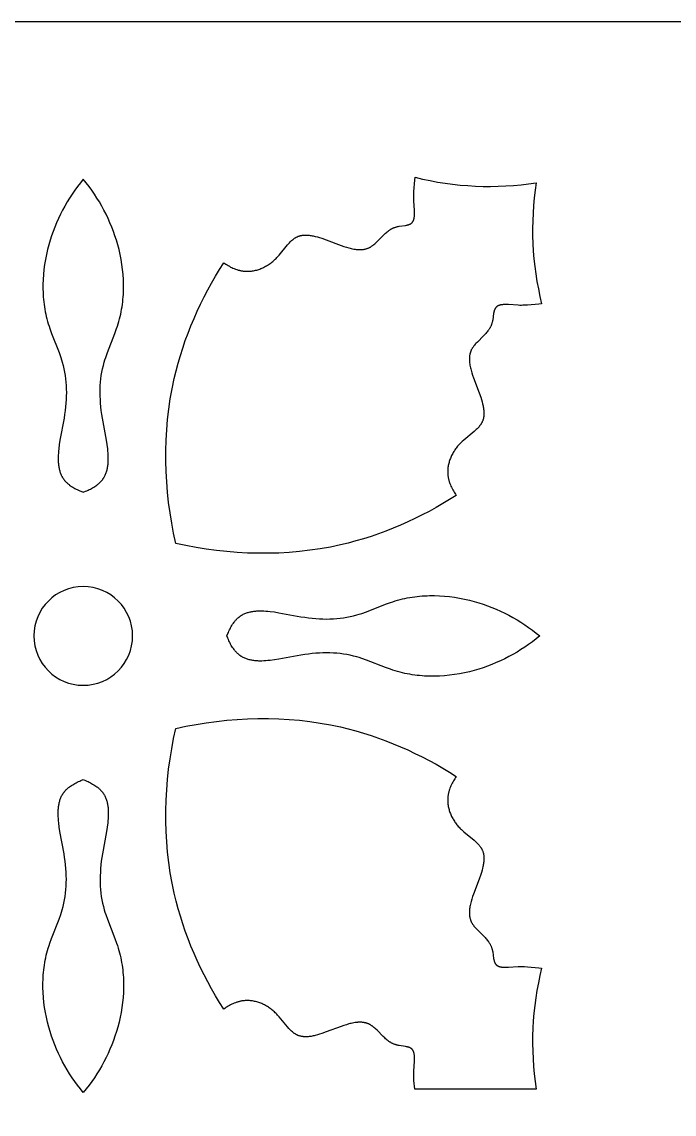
# Model space of a CAD drawing. Extents: x 198 to 1143, y 157 to 1987.
# Drawn here: x 304.2 to 430.2, y 1776.6 to 1987.4 of the extents above; entities that cross this region are included whole.
import ezdxf

# ---------------------------------------------------------------- set-up
doc = ezdxf.new("R2010")
doc.units = 0
doc.layers.get('0').update_dxf_attribs({"linetype": 'CONTINUOUS'})

msp = doc.modelspace()

# ---------------------------------------------------------------- linework, layer by layer
for points in [[(197.57, 156.9), (1142.56, 156.9), (1142.56, 1987.4), (197.57, 1987.4)], [(316.09, 1896.63), (316.55, 1896.81), (316.78, 1896.91), (317.01, 1897.01), (317.24, 1897.12), (317.46, 1897.23), (317.69, 1897.35), (317.9, 1897.47), (318.12, 1897.6), (318.33, 1897.73), (318.53, 1897.87), (318.73, 1898.01), (318.83, 1898.09), (318.92, 1898.16), (319.01, 1898.24), (319.1, 1898.31), (319.19, 1898.39), (319.28, 1898.47), (319.36, 1898.55), (319.44, 1898.64), (319.5, 1898.7), (319.56, 1898.77), (319.62, 1898.83), (319.68, 1898.9), (319.74, 1898.97), (319.79, 1899.04), (319.84, 1899.11), (319.9, 1899.18), (319.95, 1899.26), (319.99, 1899.33), (320.04, 1899.4), (320.09, 1899.48), (320.13, 1899.55), (320.17, 1899.63), (320.26, 1899.78), (320.33, 1899.94), (320.4, 1900.1), (320.47, 1900.26), (320.53, 1900.42), (320.59, 1900.59), (320.64, 1900.76), (320.69, 1900.93), (320.73, 1901.1), (320.77, 1901.28), (320.8, 1901.46), (320.83, 1901.64), (320.86, 1901.82), (320.88, 1902.01), (320.9, 1902.19), (320.91, 1902.38), (320.92, 1902.57), (320.93, 1902.76), (320.93, 1902.96), (320.93, 1903.35), (320.92, 1903.75), (320.9, 1904.15), (320.86, 1904.56), (320.82, 1904.97), (320.71, 1905.81), (320.58, 1906.65), (319.79, 1910.92), (319.68, 1911.65), (319.58, 1912.38), (319.5, 1913.09), (319.44, 1913.79), (319.39, 1914.49), (319.36, 1915.18), (319.35, 1915.86), (319.36, 1916.53), (319.38, 1917.2), (319.43, 1917.86), (319.5, 1918.51), (319.58, 1919.16), (319.69, 1919.81), (319.82, 1920.45), (319.97, 1921.09), (320.14, 1921.73), (320.28, 1922.19), (320.43, 1922.65), (320.75, 1923.57), (322.19, 1927.25), (322.53, 1928.19), (322.69, 1928.66), (322.84, 1929.13), (322.98, 1929.59), (323.1, 1930.06), (323.22, 1930.52), (323.32, 1930.99), (323.42, 1931.46), (323.5, 1931.93), (323.58, 1932.41), (323.65, 1932.88), (323.71, 1933.36), (323.76, 1933.84), (323.8, 1934.32), (323.83, 1934.8), (323.85, 1935.28), (323.87, 1935.76), (323.87, 1936.25), (323.87, 1936.73), (323.84, 1937.7), (323.78, 1938.66), (323.68, 1939.63), (323.56, 1940.59), (323.4, 1941.55), (323.21, 1942.5), (323, 1943.45), (322.75, 1944.38), (322.5, 1945.25), (322.22, 1946.11), (321.92, 1946.97), (321.6, 1947.81), (321.25, 1948.64), (320.88, 1949.46), (320.49, 1950.28), (320.08, 1951.08), (319.65, 1951.86), (319.2, 1952.64), (318.72, 1953.4), (318.23, 1954.15), (317.72, 1954.89), (317.2, 1955.61), (316.65, 1956.32), (316.09, 1957.02), (315.53, 1956.32), (314.98, 1955.61), (314.45, 1954.89), (313.95, 1954.15), (313.45, 1953.4), (312.98, 1952.64), (312.53, 1951.86), (312.1, 1951.08), (311.69, 1950.28), (311.3, 1949.46), (310.93, 1948.64), (310.58, 1947.81), (310.26, 1946.97), (309.96, 1946.11), (309.68, 1945.25), (309.43, 1944.38), (309.18, 1943.45), (308.97, 1942.5), (308.78, 1941.55), (308.62, 1940.59), (308.49, 1939.63), (308.4, 1938.66), (308.34, 1937.7), (308.31, 1936.73), (308.3, 1936.25), (308.31, 1935.76), (308.33, 1935.28), (308.35, 1934.8), (308.38, 1934.32), (308.42, 1933.84), (308.47, 1933.36), (308.53, 1932.88), (308.6, 1932.41), (308.68, 1931.93), (308.76, 1931.46), (308.86, 1930.99), (308.96, 1930.52), (309.08, 1930.06), (309.2, 1929.59), (309.34, 1929.13), (309.49, 1928.66), (309.65, 1928.19), (309.99, 1927.25), (311.43, 1923.57), (311.75, 1922.65), (311.9, 1922.19), (312.04, 1921.73), (312.21, 1921.09), (312.36, 1920.45), (312.49, 1919.81), (312.6, 1919.16), (312.68, 1918.51), (312.75, 1917.86), (312.8, 1917.2), (312.82, 1916.53), (312.83, 1915.86), (312.82, 1915.18), (312.79, 1914.49), (312.74, 1913.79), (312.68, 1913.09), (312.6, 1912.38), (312.5, 1911.65), (312.39, 1910.92), (311.6, 1906.65), (311.47, 1905.81), (311.36, 1904.97), (311.32, 1904.56), (311.28, 1904.15), (311.26, 1903.75), (311.25, 1903.35), (311.24, 1902.96), (311.25, 1902.76), (311.26, 1902.57), (311.27, 1902.38), (311.28, 1902.19), (311.3, 1902.01), (311.32, 1901.82), (311.35, 1901.64), (311.38, 1901.46), (311.41, 1901.28), (311.45, 1901.1), (311.49, 1900.93), (311.54, 1900.76), (311.59, 1900.59), (311.65, 1900.42), (311.71, 1900.26), (311.78, 1900.1), (311.85, 1899.94), (311.92, 1899.78), (312, 1899.63), (312.05, 1899.55), (312.09, 1899.48), (312.14, 1899.4), (312.19, 1899.33), (312.23, 1899.26), (312.28, 1899.18), (312.34, 1899.11), (312.39, 1899.04), (312.44, 1898.97), (312.5, 1898.9), (312.56, 1898.83), (312.61, 1898.77), (312.67, 1898.7), (312.74, 1898.64), (312.82, 1898.55), (312.9, 1898.47), (312.99, 1898.39), (313.08, 1898.31), (313.17, 1898.24), (313.26, 1898.16), (313.35, 1898.09), (313.45, 1898.01), (313.65, 1897.87), (313.85, 1897.73), (314.06, 1897.6), (314.28, 1897.47), (314.49, 1897.35), (314.72, 1897.23), (314.94, 1897.12), (315.17, 1897.01), (315.4, 1896.91), (315.63, 1896.81)], [(343.83, 1868.89), (344.01, 1869.35), (344.11, 1869.58), (344.21, 1869.81), (344.32, 1870.04), (344.43, 1870.26), (344.55, 1870.48), (344.67, 1870.7), (344.8, 1870.92), (344.93, 1871.13), (345.07, 1871.33), (345.21, 1871.53), (345.29, 1871.63), (345.36, 1871.72), (345.44, 1871.81), (345.51, 1871.9), (345.59, 1871.99), (345.67, 1872.08), (345.75, 1872.16), (345.84, 1872.24), (345.9, 1872.3), (345.97, 1872.36), (346.04, 1872.42), (346.1, 1872.48), (346.17, 1872.54), (346.24, 1872.59), (346.31, 1872.64), (346.38, 1872.7), (346.46, 1872.75), (346.53, 1872.79), (346.6, 1872.84), (346.68, 1872.89), (346.75, 1872.93), (346.83, 1872.97), (346.98, 1873.06), (347.14, 1873.13), (347.3, 1873.2), (347.46, 1873.27), (347.62, 1873.33), (347.79, 1873.39), (347.96, 1873.44), (348.13, 1873.49), (348.3, 1873.53), (348.48, 1873.57), (348.66, 1873.6), (348.84, 1873.63), (349.02, 1873.66), (349.21, 1873.68), (349.39, 1873.7), (349.58, 1873.71), (349.77, 1873.72), (349.96, 1873.73), (350.16, 1873.73), (350.55, 1873.73), (350.95, 1873.72), (351.35, 1873.7), (351.76, 1873.66), (352.17, 1873.62), (353.01, 1873.51), (353.86, 1873.37), (358.12, 1872.59), (358.85, 1872.48), (359.58, 1872.38), (360.29, 1872.3), (360.99, 1872.24), (361.69, 1872.19), (362.38, 1872.16), (363.06, 1872.15), (363.73, 1872.16), (364.4, 1872.18), (365.06, 1872.23), (365.71, 1872.3), (366.36, 1872.38), (367.01, 1872.49), (367.65, 1872.62), (368.29, 1872.77), (368.93, 1872.94), (369.39, 1873.08), (369.85, 1873.23), (370.77, 1873.55), (374.45, 1874.99), (375.39, 1875.33), (375.86, 1875.49), (376.33, 1875.64), (376.79, 1875.78), (377.26, 1875.9), (377.72, 1876.02), (378.19, 1876.12), (378.66, 1876.22), (379.13, 1876.3), (379.61, 1876.38), (380.08, 1876.45), (380.56, 1876.51), (381.04, 1876.56), (381.52, 1876.6), (382, 1876.63), (382.48, 1876.65), (382.96, 1876.67), (383.45, 1876.67), (383.93, 1876.67), (384.9, 1876.64), (385.86, 1876.58), (386.83, 1876.48), (387.79, 1876.36), (388.75, 1876.2), (389.7, 1876.01), (390.65, 1875.8), (391.58, 1875.55), (392.45, 1875.3), (393.31, 1875.02), (394.17, 1874.72), (395.01, 1874.4), (395.84, 1874.05), (396.66, 1873.68), (397.48, 1873.29), (398.28, 1872.88), (399.06, 1872.45), (399.84, 1872), (400.6, 1871.52), (401.36, 1871.03), (402.09, 1870.52), (402.82, 1870), (403.52, 1869.45), (404.22, 1868.89), (403.52, 1868.33), (402.82, 1867.78), (402.09, 1867.25), (401.36, 1866.74), (400.6, 1866.25), (399.84, 1865.78), (399.06, 1865.33), (398.28, 1864.9), (397.48, 1864.49), (396.66, 1864.1), (395.84, 1863.73), (395.01, 1863.38), (394.17, 1863.06), (393.31, 1862.76), (392.45, 1862.48), (391.58, 1862.23), (390.65, 1861.98), (389.7, 1861.76), (388.75, 1861.58), (387.79, 1861.42), (386.83, 1861.29), (385.86, 1861.2), (384.9, 1861.14), (383.93, 1861.11), (383.45, 1861.1), (382.96, 1861.11), (382.48, 1861.12), (382, 1861.15), (381.52, 1861.18), (381.04, 1861.22), (380.56, 1861.27), (380.08, 1861.33), (379.61, 1861.4), (379.13, 1861.48), (378.66, 1861.56), (378.19, 1861.66), (377.72, 1861.76), (377.26, 1861.88), (376.79, 1862), (376.33, 1862.14), (375.86, 1862.29), (375.39, 1862.45), (374.45, 1862.78), (370.77, 1864.23), (369.85, 1864.55), (369.39, 1864.7), (368.93, 1864.84), (368.29, 1865.01), (367.65, 1865.16), (367.01, 1865.29), (366.36, 1865.4), (365.71, 1865.48), (365.06, 1865.55), (364.4, 1865.59), (363.73, 1865.62), (363.06, 1865.63), (362.38, 1865.62), (361.69, 1865.59), (360.99, 1865.54), (360.29, 1865.48), (359.58, 1865.4), (358.85, 1865.3), (358.12, 1865.19), (353.86, 1864.4), (353.01, 1864.27), (352.17, 1864.16), (351.76, 1864.12), (351.35, 1864.08), (350.95, 1864.06), (350.55, 1864.05), (350.16, 1864.04), (349.96, 1864.05), (349.77, 1864.06), (349.58, 1864.07), (349.39, 1864.08), (349.21, 1864.1), (349.02, 1864.12), (348.84, 1864.15), (348.66, 1864.18), (348.48, 1864.21), (348.3, 1864.25), (348.13, 1864.29), (347.96, 1864.34), (347.79, 1864.39), (347.62, 1864.45), (347.46, 1864.51), (347.3, 1864.57), (347.14, 1864.65), (346.98, 1864.72), (346.83, 1864.8), (346.75, 1864.85), (346.68, 1864.89), (346.6, 1864.94), (346.53, 1864.98), (346.46, 1865.03), (346.38, 1865.08), (346.31, 1865.13), (346.24, 1865.19), (346.17, 1865.24), (346.1, 1865.3), (346.04, 1865.36), (345.97, 1865.41), (345.9, 1865.47), (345.84, 1865.54), (345.75, 1865.62), (345.67, 1865.7), (345.59, 1865.79), (345.51, 1865.87), (345.44, 1865.97), (345.36, 1866.06), (345.29, 1866.15), (345.21, 1866.25), (345.07, 1866.45), (344.93, 1866.65), (344.8, 1866.86), (344.67, 1867.07), (344.55, 1867.29), (344.43, 1867.52), (344.32, 1867.74), (344.21, 1867.97), (344.11, 1868.2), (344.01, 1868.43)], [(316.09, 1841.15), (316.55, 1840.97), (316.78, 1840.87), (317.01, 1840.77), (317.24, 1840.66), (317.46, 1840.55), (317.69, 1840.43), (317.9, 1840.31), (318.12, 1840.18), (318.33, 1840.05), (318.53, 1839.91), (318.73, 1839.77), (318.83, 1839.69), (318.92, 1839.62), (319.01, 1839.54), (319.1, 1839.47), (319.19, 1839.39), (319.28, 1839.31), (319.36, 1839.23), (319.44, 1839.14), (319.5, 1839.08), (319.56, 1839.01), (319.62, 1838.94), (319.68, 1838.88), (319.74, 1838.81), (319.79, 1838.74), (319.84, 1838.67), (319.9, 1838.59), (319.95, 1838.52), (319.99, 1838.45), (320.04, 1838.38), (320.09, 1838.3), (320.13, 1838.23), (320.17, 1838.15), (320.26, 1838), (320.33, 1837.84), (320.4, 1837.68), (320.47, 1837.52), (320.53, 1837.36), (320.59, 1837.19), (320.64, 1837.02), (320.69, 1836.85), (320.73, 1836.67), (320.77, 1836.5), (320.8, 1836.32), (320.83, 1836.14), (320.86, 1835.96), (320.88, 1835.77), (320.9, 1835.59), (320.91, 1835.4), (320.92, 1835.21), (320.93, 1835.02), (320.93, 1834.82), (320.93, 1834.43), (320.92, 1834.03), (320.9, 1833.63), (320.86, 1833.22), (320.82, 1832.81), (320.71, 1831.97), (320.58, 1831.12), (319.79, 1826.86), (319.68, 1826.13), (319.58, 1825.4), (319.5, 1824.69), (319.44, 1823.99), (319.39, 1823.29), (319.36, 1822.6), (319.35, 1821.92), (319.36, 1821.25), (319.38, 1820.58), (319.43, 1819.92), (319.5, 1819.27), (319.58, 1818.61), (319.69, 1817.97), (319.82, 1817.33), (319.97, 1816.69), (320.14, 1816.05), (320.28, 1815.59), (320.43, 1815.13), (320.75, 1814.21), (322.19, 1810.52), (322.53, 1809.59), (322.69, 1809.12), (322.84, 1808.65), (322.98, 1808.18), (323.1, 1807.72), (323.22, 1807.26), (323.32, 1806.79), (323.42, 1806.32), (323.5, 1805.84), (323.58, 1805.37), (323.65, 1804.89), (323.71, 1804.42), (323.76, 1803.94), (323.8, 1803.46), (323.83, 1802.98), (323.85, 1802.5), (323.87, 1802.02), (323.87, 1801.53), (323.87, 1801.05), (323.84, 1800.08), (323.78, 1799.12), (323.68, 1798.15), (323.56, 1797.19), (323.4, 1796.23), (323.21, 1795.28), (323, 1794.33), (322.75, 1793.4), (322.5, 1792.53), (322.22, 1791.66), (321.92, 1790.81), (321.6, 1789.97), (321.25, 1789.14), (320.88, 1788.31), (320.49, 1787.5), (320.08, 1786.7), (319.65, 1785.91), (319.2, 1785.14), (318.72, 1784.37), (318.23, 1783.62), (317.72, 1782.89), (317.2, 1782.16), (316.65, 1781.45), (316.09, 1780.76), (315.53, 1781.45), (314.98, 1782.16), (314.45, 1782.89), (313.95, 1783.62), (313.45, 1784.37), (312.98, 1785.14), (312.53, 1785.91), (312.1, 1786.7), (311.69, 1787.5), (311.3, 1788.31), (310.93, 1789.14), (310.58, 1789.97), (310.26, 1790.81), (309.96, 1791.66), (309.68, 1792.53), (309.43, 1793.4), (309.18, 1794.33), (308.97, 1795.28), (308.78, 1796.23), (308.62, 1797.19), (308.49, 1798.15), (308.4, 1799.12), (308.34, 1800.08), (308.31, 1801.05), (308.3, 1801.53), (308.31, 1802.02), (308.33, 1802.5), (308.35, 1802.98), (308.38, 1803.46), (308.42, 1803.94), (308.47, 1804.42), (308.53, 1804.89), (308.6, 1805.37), (308.68, 1805.84), (308.76, 1806.32), (308.86, 1806.79), (308.96, 1807.26), (309.08, 1807.72), (309.2, 1808.18), (309.34, 1808.65), (309.49, 1809.12), (309.65, 1809.59), (309.99, 1810.52), (311.43, 1814.21), (311.75, 1815.13), (311.9, 1815.59), (312.04, 1816.05), (312.21, 1816.69), (312.36, 1817.33), (312.49, 1817.97), (312.6, 1818.61), (312.68, 1819.27), (312.75, 1819.92), (312.8, 1820.58), (312.82, 1821.25), (312.83, 1821.92), (312.82, 1822.6), (312.79, 1823.29), (312.74, 1823.99), (312.68, 1824.69), (312.6, 1825.4), (312.5, 1826.13), (312.39, 1826.86), (311.6, 1831.12), (311.47, 1831.97), (311.36, 1832.81), (311.32, 1833.22), (311.28, 1833.63), (311.26, 1834.03), (311.25, 1834.43), (311.24, 1834.82), (311.25, 1835.02), (311.26, 1835.21), (311.27, 1835.4), (311.28, 1835.59), (311.3, 1835.77), (311.32, 1835.96), (311.35, 1836.14), (311.38, 1836.32), (311.41, 1836.5), (311.45, 1836.67), (311.49, 1836.85), (311.54, 1837.02), (311.59, 1837.19), (311.65, 1837.36), (311.71, 1837.52), (311.78, 1837.68), (311.85, 1837.84), (311.92, 1838), (312, 1838.15), (312.05, 1838.23), (312.09, 1838.3), (312.14, 1838.38), (312.19, 1838.45), (312.23, 1838.52), (312.28, 1838.59), (312.34, 1838.67), (312.39, 1838.74), (312.44, 1838.81), (312.5, 1838.88), (312.56, 1838.94), (312.61, 1839.01), (312.67, 1839.08), (312.74, 1839.14), (312.82, 1839.23), (312.9, 1839.31), (312.99, 1839.39), (313.08, 1839.47), (313.17, 1839.54), (313.26, 1839.62), (313.35, 1839.69), (313.45, 1839.77), (313.65, 1839.91), (313.85, 1840.05), (314.06, 1840.18), (314.28, 1840.31), (314.49, 1840.43), (314.72, 1840.55), (314.94, 1840.66), (315.17, 1840.77), (315.4, 1840.87), (315.63, 1840.97)]]:
    msp.add_lwpolyline(points, close=True)
for points in [[(403.55, 1956.35, 0.099967), (404.6, 1932.97), (404.04, 1932.94), (401.85, 1932.74), (401.27, 1932.71), (400.98, 1932.7), (400.68, 1932.69), (400.37, 1932.69), (400.06, 1932.7), (398.18, 1932.83), (397.88, 1932.85), (397.58, 1932.85), (397.44, 1932.85), (397.29, 1932.84), (397.15, 1932.83), (397.02, 1932.82), (396.89, 1932.8), (396.82, 1932.79), (396.76, 1932.78), (396.7, 1932.77), (396.63, 1932.76), (396.57, 1932.74), (396.51, 1932.73), (396.46, 1932.71), (396.4, 1932.69), (396.34, 1932.67), (396.29, 1932.65), (396.24, 1932.63), (396.19, 1932.6), (396.16, 1932.59), (396.14, 1932.58), (396.11, 1932.56), (396.09, 1932.55), (396.06, 1932.54), (396.04, 1932.52), (396.02, 1932.51), (396, 1932.49), (395.97, 1932.48), (395.95, 1932.46), (395.93, 1932.44), (395.91, 1932.43), (395.89, 1932.41), (395.87, 1932.39), (395.85, 1932.37), (395.83, 1932.35), (395.81, 1932.33), (395.79, 1932.31), (395.77, 1932.29), (395.76, 1932.27), (395.73, 1932.24), (395.71, 1932.21), (395.69, 1932.18), (395.66, 1932.14), (395.64, 1932.11), (395.62, 1932.08), (395.6, 1932.04), (395.59, 1932), (395.57, 1931.97), (395.55, 1931.93), (395.53, 1931.89), (395.52, 1931.85), (395.5, 1931.81), (395.49, 1931.77), (395.46, 1931.68), (395.43, 1931.59), (395.41, 1931.5), (395.39, 1931.41), (395.37, 1931.32), (395.33, 1931.13), (395.15, 1929.88), (395.11, 1929.67), (395.08, 1929.57), (395.06, 1929.46), (395.03, 1929.36), (395, 1929.26), (394.97, 1929.16), (394.94, 1929.05), (394.9, 1928.95), (394.86, 1928.85), (394.82, 1928.75), (394.77, 1928.66), (394.73, 1928.56), (394.68, 1928.47), (394.63, 1928.37), (394.58, 1928.28), (394.52, 1928.19), (394.46, 1928.1), (394.41, 1928.01), (394.35, 1927.92), (394.22, 1927.75), (394.09, 1927.58), (393.96, 1927.42), (393.82, 1927.26), (393.68, 1927.1), (393.39, 1926.79), (392.19, 1925.61), (391.92, 1925.32), (391.78, 1925.17), (391.65, 1925.02), (391.53, 1924.88), (391.41, 1924.72), (391.36, 1924.65), (391.3, 1924.57), (391.25, 1924.49), (391.2, 1924.42), (391.15, 1924.34), (391.11, 1924.26), (391.07, 1924.18), (391.02, 1924.1), (390.98, 1924), (390.94, 1923.91), (390.9, 1923.81), (390.86, 1923.71), (390.83, 1923.62), (390.8, 1923.52), (390.77, 1923.42), (390.75, 1923.32), (390.73, 1923.21), (390.71, 1923.11), (390.69, 1923.01), (390.68, 1922.9), (390.67, 1922.8), (390.66, 1922.69), (390.65, 1922.58), (390.65, 1922.48), (390.64, 1922.37), (390.64, 1922.26), (390.65, 1922.15), (390.65, 1922.04), (390.66, 1921.92), (390.67, 1921.81), (390.69, 1921.58), (390.72, 1921.36), (390.76, 1921.12), (390.8, 1920.89), (390.86, 1920.65), (390.91, 1920.41), (390.98, 1920.17), (391.12, 1919.69), (391.27, 1919.19), (391.45, 1918.7), (392.53, 1915.81), (392.83, 1914.95), (392.97, 1914.52), (393.09, 1914.1), (393.2, 1913.69), (393.25, 1913.48), (393.3, 1913.28), (393.33, 1913.08), (393.37, 1912.88), (393.4, 1912.68), (393.42, 1912.48), (393.44, 1912.29), (393.45, 1912.1), (393.46, 1911.91), (393.46, 1911.81), (393.45, 1911.72), (393.45, 1911.63), (393.45, 1911.53), (393.44, 1911.44), (393.43, 1911.35), (393.42, 1911.26), (393.41, 1911.17), (393.39, 1911.09), (393.38, 1911), (393.36, 1910.91), (393.34, 1910.83), (393.32, 1910.74), (393.29, 1910.66), (393.27, 1910.57), (393.24, 1910.49), (393.21, 1910.41), (393.18, 1910.33), (393.14, 1910.25), (393.1, 1910.17), (393.06, 1910.09), (393.02, 1910.01), (392.98, 1909.94), (392.93, 1909.86), (392.89, 1909.78), (392.84, 1909.71), (392.79, 1909.64), (392.73, 1909.56), (392.68, 1909.49), (392.62, 1909.42), (392.51, 1909.27), (392.38, 1909.13), (392.25, 1908.99), (392.12, 1908.86), (391.98, 1908.72), (391.84, 1908.59), (391.54, 1908.32), (389.59, 1906.7), (389.27, 1906.41), (389.11, 1906.27), (388.96, 1906.12), (388.8, 1905.96), (388.66, 1905.81), (388.51, 1905.65), (388.37, 1905.49), (388.24, 1905.32), (388.11, 1905.15), (387.98, 1904.98), (387.86, 1904.81), (387.74, 1904.64), (387.63, 1904.46), (387.52, 1904.28), (387.42, 1904.09), (387.32, 1903.91), (387.22, 1903.72), (387.14, 1903.54), (387.05, 1903.35), (386.97, 1903.15), (386.9, 1902.96), (386.83, 1902.77), (386.77, 1902.57), (386.71, 1902.38), (386.66, 1902.18), (386.62, 1901.98), (386.58, 1901.78), (386.54, 1901.58), (386.51, 1901.38), (386.49, 1901.18), (386.47, 1900.98), (386.46, 1900.78), (386.46, 1900.58), (386.46, 1900.38), (386.47, 1900.18), (386.48, 1899.98), (386.51, 1899.78), (386.52, 1899.66), (386.54, 1899.53), (386.56, 1899.4), (386.59, 1899.28), (386.62, 1899.15), (386.65, 1899.03), (386.68, 1898.9), (386.71, 1898.78), (386.75, 1898.65), (386.79, 1898.53), (386.87, 1898.28), (386.97, 1898.04), (387.07, 1897.8), (387.18, 1897.57), (387.29, 1897.33), (387.42, 1897.1), (387.55, 1896.88), (387.68, 1896.66), (387.82, 1896.44), (387.97, 1896.23), (388.12, 1896.02), (386.83, 1895.21), (385.53, 1894.43), (384.2, 1893.67), (382.87, 1892.93), (381.51, 1892.23), (380.14, 1891.55), (378.76, 1890.9), (377.36, 1890.28), (375.95, 1889.69), (374.53, 1889.12), (373.1, 1888.6), (371.65, 1888.1), (370.19, 1887.64), (368.72, 1887.21), (367.25, 1886.82), (365.76, 1886.46), (363.8, 1886.05), (361.83, 1885.7), (359.84, 1885.41), (357.85, 1885.18), (355.85, 1885.01), (353.85, 1884.89), (351.84, 1884.84), (349.83, 1884.84), (347.82, 1884.89), (345.81, 1885), (343.81, 1885.17), (341.82, 1885.38), (339.83, 1885.65), (337.86, 1885.97), (335.9, 1886.33), (333.95, 1886.75), (333.53, 1888.7), (333.17, 1890.66), (332.85, 1892.63), (332.58, 1894.62), (332.37, 1896.61), (332.2, 1898.61), (332.09, 1900.62), (332.04, 1902.63), (332.04, 1904.64), (332.09, 1906.65), (332.21, 1908.65), (332.38, 1910.65), (332.61, 1912.64), (332.9, 1914.63), (333.25, 1916.6), (333.66, 1918.56), (334.02, 1920.05), (334.41, 1921.52), (334.84, 1922.99), (335.3, 1924.45), (335.8, 1925.9), (336.33, 1927.33), (336.89, 1928.75), (337.48, 1930.16), (338.1, 1931.56), (338.75, 1932.94), (339.43, 1934.31), (340.13, 1935.67), (340.87, 1937), (341.63, 1938.33), (342.41, 1939.63), (343.22, 1940.92), (343.43, 1940.77), (343.64, 1940.62), (343.86, 1940.48), (344.08, 1940.35), (344.3, 1940.22), (344.53, 1940.09), (344.77, 1939.98), (345, 1939.87), (345.24, 1939.77), (345.49, 1939.67), (345.73, 1939.59), (345.85, 1939.55), (345.98, 1939.51), (346.1, 1939.48), (346.23, 1939.45), (346.35, 1939.42), (346.48, 1939.39), (346.6, 1939.36), (346.73, 1939.34), (346.86, 1939.32), (346.98, 1939.31), (347.18, 1939.28), (347.38, 1939.27), (347.58, 1939.26), (347.78, 1939.26), (347.98, 1939.26), (348.18, 1939.27), (348.38, 1939.29), (348.58, 1939.31), (348.78, 1939.34), (348.98, 1939.37), (349.18, 1939.41), (349.38, 1939.46), (349.58, 1939.51), (349.77, 1939.57), (349.97, 1939.63), (350.16, 1939.7), (350.35, 1939.77), (350.55, 1939.85), (350.74, 1939.94), (350.92, 1940.02), (351.11, 1940.12), (351.29, 1940.22), (351.48, 1940.32), (351.66, 1940.43), (351.84, 1940.54), (352.01, 1940.66), (352.18, 1940.78), (352.36, 1940.91), (352.52, 1941.04), (352.69, 1941.17), (352.85, 1941.31), (353.01, 1941.46), (353.16, 1941.6), (353.32, 1941.76), (353.47, 1941.91), (353.61, 1942.07), (353.9, 1942.39), (355.52, 1944.34), (355.79, 1944.64), (355.92, 1944.78), (356.06, 1944.92), (356.2, 1945.05), (356.33, 1945.18), (356.47, 1945.31), (356.62, 1945.42), (356.69, 1945.48), (356.76, 1945.53), (356.84, 1945.59), (356.91, 1945.64), (356.98, 1945.69), (357.06, 1945.73), (357.14, 1945.78), (357.21, 1945.82), (357.29, 1945.86), (357.37, 1945.9), (357.45, 1945.94), (357.53, 1945.97), (357.61, 1946.01), (357.69, 1946.04), (357.77, 1946.07), (357.86, 1946.09), (357.94, 1946.12), (358.03, 1946.14), (358.11, 1946.16), (358.2, 1946.18), (358.29, 1946.19), (358.37, 1946.21), (358.46, 1946.22), (358.55, 1946.23), (358.64, 1946.24), (358.74, 1946.25), (358.83, 1946.25), (358.92, 1946.25), (359.01, 1946.26), (359.11, 1946.26), (359.3, 1946.25), (359.49, 1946.24), (359.68, 1946.22), (359.88, 1946.2), (360.08, 1946.17), (360.28, 1946.13), (360.48, 1946.09), (360.68, 1946.05), (360.89, 1946), (361.3, 1945.89), (361.72, 1945.77), (362.15, 1945.63), (363.01, 1945.33), (365.9, 1944.25), (366.39, 1944.07), (366.89, 1943.92), (367.37, 1943.78), (367.61, 1943.71), (367.85, 1943.66), (368.09, 1943.6), (368.32, 1943.56), (368.56, 1943.52), (368.79, 1943.49), (369.01, 1943.47), (369.12, 1943.46), (369.24, 1943.45), (369.35, 1943.45), (369.46, 1943.44), (369.57, 1943.44), (369.68, 1943.44), (369.78, 1943.45), (369.89, 1943.46), (370, 1943.46), (370.1, 1943.48), (370.21, 1943.49), (370.31, 1943.51), (370.41, 1943.53), (370.52, 1943.55), (370.62, 1943.57), (370.72, 1943.6), (370.82, 1943.63), (370.91, 1943.66), (371.01, 1943.7), (371.11, 1943.74), (371.2, 1943.78), (371.3, 1943.82), (371.38, 1943.86), (371.46, 1943.91), (371.54, 1943.95), (371.62, 1944), (371.69, 1944.05), (371.77, 1944.1), (371.85, 1944.16), (371.92, 1944.21), (372.08, 1944.33), (372.22, 1944.45), (372.37, 1944.58), (372.52, 1944.71), (372.81, 1944.99), (373.99, 1946.19), (374.3, 1946.48), (374.46, 1946.62), (374.62, 1946.76), (374.78, 1946.89), (374.95, 1947.02), (375.12, 1947.15), (375.21, 1947.21), (375.3, 1947.26), (375.39, 1947.32), (375.48, 1947.37), (375.57, 1947.43), (375.67, 1947.48), (375.76, 1947.53), (375.86, 1947.57), (375.95, 1947.62), (376.05, 1947.66), (376.15, 1947.7), (376.25, 1947.74), (376.36, 1947.77), (376.46, 1947.8), (376.56, 1947.83), (376.66, 1947.86), (376.77, 1947.88), (376.87, 1947.9), (377.08, 1947.94), (378.33, 1948.13), (378.52, 1948.17), (378.61, 1948.19), (378.71, 1948.21), (378.79, 1948.23), (378.88, 1948.26), (378.97, 1948.29), (379.01, 1948.3), (379.05, 1948.32), (379.09, 1948.33), (379.13, 1948.35), (379.17, 1948.37), (379.2, 1948.38), (379.24, 1948.4), (379.28, 1948.42), (379.31, 1948.44), (379.35, 1948.46), (379.38, 1948.49), (379.41, 1948.51), (379.44, 1948.53), (379.47, 1948.56), (379.49, 1948.57), (379.51, 1948.59), (379.53, 1948.61), (379.55, 1948.63), (379.57, 1948.65), (379.59, 1948.67), (379.61, 1948.69), (379.63, 1948.71), (379.64, 1948.73), (379.66, 1948.75), (379.68, 1948.77), (379.69, 1948.8), (379.71, 1948.82), (379.72, 1948.84), (379.74, 1948.86), (379.75, 1948.89), (379.76, 1948.91), (379.78, 1948.94), (379.79, 1948.96), (379.8, 1948.99), (379.83, 1949.04), (379.85, 1949.09), (379.87, 1949.14), (379.89, 1949.2), (379.91, 1949.26), (379.93, 1949.31), (379.94, 1949.37), (379.96, 1949.43), (379.97, 1949.49), (379.98, 1949.56), (379.99, 1949.62), (380, 1949.69), (380.02, 1949.82), (380.03, 1949.95), (380.04, 1950.09), (380.05, 1950.23), (380.05, 1950.38), (380.05, 1950.68), (380.03, 1950.98), (379.9, 1952.86), (379.89, 1953.17), (379.89, 1953.48), (379.9, 1953.78), (379.91, 1954.07), (379.94, 1954.64), (380.14, 1956.84), (380.17, 1957.4, 0.099967)], [(343.22, 1796.86), (342.41, 1798.15), (341.63, 1799.45), (340.87, 1800.78), (340.13, 1802.11), (339.43, 1803.47), (338.75, 1804.84), (338.1, 1806.22), (337.48, 1807.61), (336.89, 1809.02), (336.33, 1810.45), (335.8, 1811.88), (335.3, 1813.33), (334.84, 1814.79), (334.41, 1816.25), (334.02, 1817.73), (333.66, 1819.22), (333.25, 1821.18), (332.9, 1823.15), (332.61, 1825.14), (332.38, 1827.13), (332.21, 1829.13), (332.09, 1831.13), (332.04, 1833.14), (332.04, 1835.15), (332.09, 1837.16), (332.2, 1839.17), (332.37, 1841.17), (332.58, 1843.16), (332.85, 1845.15), (333.17, 1847.12), (333.53, 1849.08), (333.95, 1851.03), (335.9, 1851.45), (337.86, 1851.81), (339.83, 1852.13), (341.82, 1852.4), (343.81, 1852.61), (345.81, 1852.78), (347.82, 1852.89), (349.83, 1852.94), (351.84, 1852.94), (353.85, 1852.89), (355.85, 1852.77), (357.85, 1852.6), (359.84, 1852.37), (361.83, 1852.08), (363.8, 1851.73), (365.76, 1851.32), (367.25, 1850.96), (368.72, 1850.57), (370.19, 1850.14), (371.65, 1849.68), (373.1, 1849.18), (374.53, 1848.65), (375.95, 1848.09), (377.36, 1847.5), (378.76, 1846.88), (380.14, 1846.23), (381.51, 1845.55), (382.87, 1844.85), (384.2, 1844.11), (385.53, 1843.35), (386.83, 1842.57), (388.12, 1841.76), (387.97, 1841.55), (387.82, 1841.34), (387.68, 1841.12), (387.55, 1840.9), (387.42, 1840.67), (387.29, 1840.45), (387.18, 1840.21), (387.07, 1839.98), (386.97, 1839.74), (386.87, 1839.49), (386.79, 1839.25), (386.75, 1839.13), (386.71, 1839), (386.68, 1838.88), (386.65, 1838.75), (386.62, 1838.63), (386.59, 1838.5), (386.56, 1838.37), (386.54, 1838.25), (386.52, 1838.12), (386.51, 1837.99), (386.48, 1837.8), (386.47, 1837.6), (386.46, 1837.4), (386.46, 1837.2), (386.46, 1837), (386.47, 1836.8), (386.49, 1836.6), (386.51, 1836.4), (386.54, 1836.2), (386.58, 1836), (386.62, 1835.8), (386.66, 1835.6), (386.71, 1835.4), (386.77, 1835.21), (386.83, 1835.01), (386.9, 1834.82), (386.97, 1834.62), (387.05, 1834.43), (387.14, 1834.24), (387.22, 1834.05), (387.32, 1833.87), (387.42, 1833.68), (387.52, 1833.5), (387.63, 1833.32), (387.74, 1833.14), (387.86, 1832.97), (387.98, 1832.79), (388.11, 1832.62), (388.24, 1832.46), (388.37, 1832.29), (388.51, 1832.13), (388.66, 1831.97), (388.8, 1831.81), (388.96, 1831.66), (389.11, 1831.51), (389.27, 1831.37), (389.59, 1831.08), (391.54, 1829.46), (391.84, 1829.19), (391.98, 1829.06), (392.12, 1828.92), (392.25, 1828.78), (392.38, 1828.64), (392.51, 1828.5), (392.62, 1828.36), (392.68, 1828.29), (392.73, 1828.22), (392.79, 1828.14), (392.84, 1828.07), (392.89, 1827.99), (392.93, 1827.92), (392.98, 1827.84), (393.02, 1827.77), (393.06, 1827.69), (393.1, 1827.61), (393.14, 1827.53), (393.18, 1827.45), (393.21, 1827.37), (393.24, 1827.29), (393.27, 1827.21), (393.29, 1827.12), (393.32, 1827.04), (393.34, 1826.95), (393.36, 1826.87), (393.38, 1826.78), (393.39, 1826.69), (393.41, 1826.6), (393.42, 1826.52), (393.43, 1826.43), (393.44, 1826.33), (393.45, 1826.24), (393.45, 1826.15), (393.45, 1826.06), (393.46, 1825.97), (393.46, 1825.87), (393.45, 1825.68), (393.44, 1825.49), (393.42, 1825.3), (393.4, 1825.1), (393.37, 1824.9), (393.33, 1824.7), (393.3, 1824.5), (393.25, 1824.3), (393.2, 1824.09), (393.09, 1823.68), (392.97, 1823.26), (392.83, 1822.83), (392.53, 1821.97), (391.45, 1819.08), (391.27, 1818.58), (391.12, 1818.09), (390.98, 1817.61), (390.91, 1817.36), (390.86, 1817.13), (390.8, 1816.89), (390.76, 1816.66), (390.72, 1816.42), (390.69, 1816.19), (390.67, 1815.97), (390.66, 1815.85), (390.65, 1815.74), (390.65, 1815.63), (390.64, 1815.52), (390.64, 1815.41), (390.65, 1815.3), (390.65, 1815.2), (390.66, 1815.09), (390.67, 1814.98), (390.68, 1814.88), (390.69, 1814.77), (390.71, 1814.67), (390.73, 1814.57), (390.75, 1814.46), (390.77, 1814.36), (390.8, 1814.26), (390.83, 1814.16), (390.86, 1814.06), (390.9, 1813.97), (390.94, 1813.87), (390.98, 1813.78), (391.02, 1813.68), (391.07, 1813.6), (391.11, 1813.52), (391.15, 1813.44), (391.2, 1813.36), (391.25, 1813.29), (391.3, 1813.21), (391.36, 1813.13), (391.41, 1813.05), (391.53, 1812.9), (391.65, 1812.75), (391.78, 1812.61), (391.92, 1812.46), (392.19, 1812.17), (393.39, 1810.99), (393.68, 1810.68), (393.82, 1810.52), (393.96, 1810.36), (394.09, 1810.19), (394.22, 1810.03), (394.35, 1809.85), (394.41, 1809.77), (394.46, 1809.68), (394.52, 1809.59), (394.58, 1809.5), (394.63, 1809.41), (394.68, 1809.31), (394.73, 1809.22), (394.77, 1809.12), (394.82, 1809.02), (394.86, 1808.93), (394.9, 1808.83), (394.94, 1808.73), (394.97, 1808.62), (395, 1808.52), (395.03, 1808.42), (395.06, 1808.32), (395.08, 1808.21), (395.11, 1808.11), (395.15, 1807.9), (395.33, 1806.65), (395.37, 1806.46), (395.39, 1806.37), (395.41, 1806.27), (395.43, 1806.18), (395.46, 1806.1), (395.49, 1806.01), (395.5, 1805.97), (395.52, 1805.93), (395.53, 1805.89), (395.55, 1805.85), (395.57, 1805.81), (395.59, 1805.78), (395.6, 1805.74), (395.62, 1805.7), (395.64, 1805.67), (395.66, 1805.63), (395.69, 1805.6), (395.71, 1805.57), (395.73, 1805.54), (395.76, 1805.51), (395.77, 1805.49), (395.79, 1805.47), (395.81, 1805.45), (395.83, 1805.43), (395.85, 1805.41), (395.87, 1805.39), (395.89, 1805.37), (395.91, 1805.35), (395.93, 1805.34), (395.95, 1805.32), (395.97, 1805.3), (396, 1805.29), (396.02, 1805.27), (396.04, 1805.26), (396.06, 1805.24), (396.09, 1805.23), (396.11, 1805.21), (396.14, 1805.2), (396.16, 1805.19), (396.19, 1805.18), (396.24, 1805.15), (396.29, 1805.13), (396.34, 1805.11), (396.4, 1805.09), (396.46, 1805.07), (396.51, 1805.05), (396.57, 1805.04), (396.63, 1805.02), (396.7, 1805.01), (396.76, 1805), (396.82, 1804.99), (396.89, 1804.98), (397.02, 1804.96), (397.15, 1804.95), (397.29, 1804.94), (397.44, 1804.93), (397.58, 1804.93), (397.88, 1804.93), (398.18, 1804.95), (400.06, 1805.08), (400.37, 1805.09), (400.68, 1805.09), (400.98, 1805.08), (401.27, 1805.07), (401.85, 1805.04), (404.04, 1804.84), (404.6, 1804.8, 0.099967), (403.55, 1781.43), (380.1, 1781.43), (379.94, 1783.1), (379.91, 1783.54), (379.9, 1783.98), (379.89, 1784.44), (379.9, 1784.68), (379.9, 1784.92), (380.03, 1786.79), (380.05, 1787.1), (380.05, 1787.4), (380.05, 1787.54), (380.04, 1787.69), (380.03, 1787.83), (380.02, 1787.96), (380, 1788.09), (379.99, 1788.16), (379.98, 1788.22), (379.97, 1788.28), (379.96, 1788.35), (379.94, 1788.41), (379.93, 1788.46), (379.91, 1788.52), (379.89, 1788.58), (379.87, 1788.63), (379.85, 1788.69), (379.83, 1788.74), (379.8, 1788.79), (379.79, 1788.82), (379.78, 1788.84), (379.76, 1788.87), (379.75, 1788.89), (379.74, 1788.91), (379.72, 1788.94), (379.71, 1788.96), (379.69, 1788.98), (379.68, 1789.01), (379.66, 1789.03), (379.64, 1789.05), (379.63, 1789.07), (379.61, 1789.09), (379.59, 1789.11), (379.57, 1789.13), (379.55, 1789.15), (379.53, 1789.17), (379.51, 1789.19), (379.49, 1789.2), (379.47, 1789.22), (379.44, 1789.25), (379.41, 1789.27), (379.38, 1789.29), (379.35, 1789.31), (379.31, 1789.34), (379.28, 1789.36), (379.24, 1789.37), (379.2, 1789.39), (379.17, 1789.41), (379.13, 1789.43), (379.09, 1789.45), (379.05, 1789.46), (379.01, 1789.48), (378.97, 1789.49), (378.88, 1789.52), (378.79, 1789.54), (378.71, 1789.57), (378.61, 1789.59), (378.52, 1789.61), (378.33, 1789.65), (377.08, 1789.83), (376.87, 1789.87), (376.77, 1789.9), (376.66, 1789.92), (376.56, 1789.95), (376.46, 1789.97), (376.36, 1790.01), (376.25, 1790.04), (376.15, 1790.08), (376.05, 1790.12), (375.95, 1790.16), (375.86, 1790.21), (375.76, 1790.25), (375.67, 1790.3), (375.57, 1790.35), (375.48, 1790.4), (375.39, 1790.46), (375.3, 1790.51), (375.21, 1790.57), (375.12, 1790.63), (374.95, 1790.76), (374.78, 1790.88), (374.62, 1791.02), (374.46, 1791.16), (374.3, 1791.3), (373.99, 1791.59), (372.81, 1792.78), (372.52, 1793.06), (372.37, 1793.2), (372.22, 1793.33), (372.08, 1793.45), (371.92, 1793.56), (371.85, 1793.62), (371.77, 1793.67), (371.69, 1793.73), (371.62, 1793.78), (371.54, 1793.82), (371.46, 1793.87), (371.38, 1793.91), (371.3, 1793.96), (371.2, 1794), (371.11, 1794.04), (371.01, 1794.08), (370.91, 1794.12), (370.82, 1794.15), (370.72, 1794.18), (370.62, 1794.21), (370.52, 1794.23), (370.41, 1794.25), (370.31, 1794.27), (370.21, 1794.29), (370.1, 1794.3), (370, 1794.31), (369.89, 1794.32), (369.78, 1794.33), (369.68, 1794.33), (369.57, 1794.34), (369.46, 1794.34), (369.35, 1794.33), (369.24, 1794.33), (369.12, 1794.32), (369.01, 1794.31), (368.79, 1794.29), (368.56, 1794.26), (368.32, 1794.22), (368.09, 1794.17), (367.85, 1794.12), (367.61, 1794.07), (367.37, 1794), (366.89, 1793.86), (366.39, 1793.7), (365.9, 1793.53), (363.01, 1792.45), (362.15, 1792.15), (361.72, 1792.01), (361.3, 1791.89), (360.89, 1791.78), (360.68, 1791.73), (360.48, 1791.68), (360.28, 1791.64), (360.08, 1791.61), (359.88, 1791.58), (359.68, 1791.56), (359.49, 1791.54), (359.3, 1791.53), (359.11, 1791.52), (359.01, 1791.52), (358.92, 1791.52), (358.83, 1791.53), (358.74, 1791.53), (358.64, 1791.54), (358.55, 1791.55), (358.46, 1791.56), (358.37, 1791.57), (358.29, 1791.58), (358.2, 1791.6), (358.11, 1791.62), (358.03, 1791.64), (357.94, 1791.66), (357.86, 1791.69), (357.77, 1791.71), (357.69, 1791.74), (357.61, 1791.77), (357.53, 1791.8), (357.45, 1791.84), (357.37, 1791.88), (357.29, 1791.92), (357.21, 1791.96), (357.14, 1792), (357.06, 1792.05), (356.98, 1792.09), (356.91, 1792.14), (356.84, 1792.19), (356.76, 1792.25), (356.69, 1792.3), (356.62, 1792.36), (356.47, 1792.47), (356.33, 1792.6), (356.2, 1792.73), (356.06, 1792.86), (355.92, 1793), (355.79, 1793.14), (355.52, 1793.44), (353.9, 1795.39), (353.61, 1795.71), (353.47, 1795.87), (353.32, 1796.02), (353.16, 1796.17), (353.01, 1796.32), (352.85, 1796.47), (352.69, 1796.6), (352.52, 1796.74), (352.36, 1796.87), (352.18, 1797), (352.01, 1797.12), (351.84, 1797.24), (351.66, 1797.35), (351.48, 1797.46), (351.29, 1797.56), (351.11, 1797.66), (350.92, 1797.75), (350.74, 1797.84), (350.55, 1797.93), (350.35, 1798.01), (350.16, 1798.08), (349.97, 1798.15), (349.77, 1798.21), (349.58, 1798.27), (349.38, 1798.32), (349.18, 1798.36), (348.98, 1798.4), (348.78, 1798.44), (348.58, 1798.47), (348.38, 1798.49), (348.18, 1798.51), (347.98, 1798.52), (347.78, 1798.52), (347.58, 1798.52), (347.38, 1798.51), (347.18, 1798.49), (346.98, 1798.47), (346.86, 1798.46), (346.73, 1798.44), (346.6, 1798.41), (346.48, 1798.39), (346.35, 1798.36), (346.23, 1798.33), (346.1, 1798.3), (345.98, 1798.27), (345.85, 1798.23), (345.73, 1798.19), (345.49, 1798.1), (345.24, 1798.01), (345, 1797.91), (344.77, 1797.8), (344.53, 1797.68), (344.3, 1797.56), (344.08, 1797.43), (343.86, 1797.3), (343.64, 1797.16), (343.43, 1797.01)]]:
    msp.add_lwpolyline(points, format="xyb", close=True)
at = {"extrusion": (0, 0, -1)}
msp.add_circle((-316.09, 1868.89), 9.53, dxfattribs=at)

doc.saveas('drawing.dxf')
